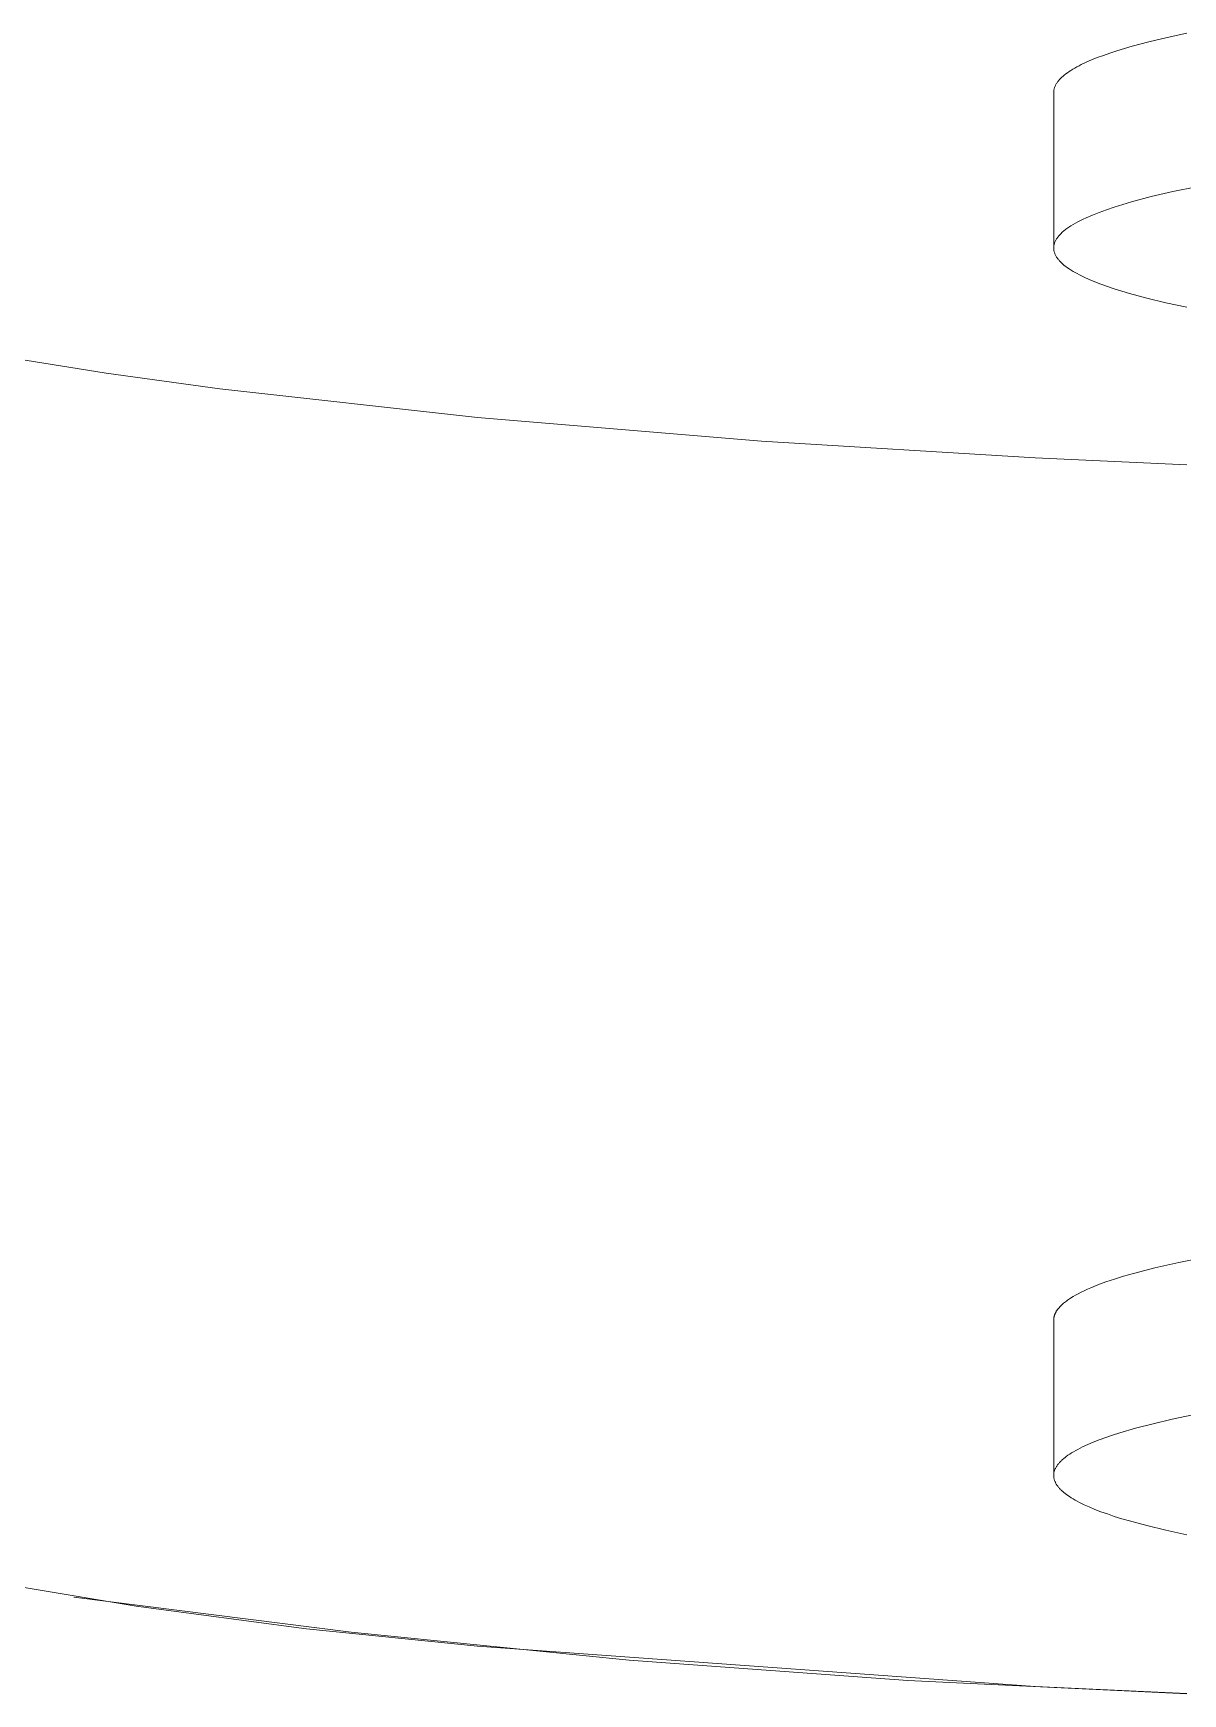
# Model space of a CAD drawing. Header units: inches. Extents: x -10 to 169, y -3 to 129.
# Drawn here: x 58.548 to 58.895, y 111.456 to 111.957 of the extents above; entities that cross this region are included whole.
import ezdxf

# ---------------------------------------------------------------- set-up
doc = ezdxf.new("R2010")
doc.units = ezdxf.units.IN
doc.layers.add('ZANO_R', color=7, linetype='Continuous', lineweight=0)

msp = doc.modelspace()

# ---------------------------------------------------------------- linework, layer by layer
at = {"layer": 'ZANO_R'}
for p, q in [((58.88985, 111.95559), (58.89583, 111.95687)), ((58.87263, 111.95089), (58.87472, 111.95158)), ((58.87472, 111.95158), (58.87929, 111.95294)), ((58.87929, 111.95294), (58.88434, 111.95428)), ((58.88434, 111.95428), (58.88985, 111.95559)), ((58.8614, 111.94599), (58.862, 111.94634)), ((58.862, 111.94634), (58.86263, 111.94669)), ((58.86263, 111.94669), (58.86329, 111.94705)), ((58.86329, 111.94705), (58.86399, 111.9474)), ((58.86399, 111.9474), (58.86547, 111.9481)), ((58.86547, 111.9481), (58.86707, 111.9488)), ((58.86707, 111.9488), (58.8688, 111.9495)), ((58.8688, 111.9495), (58.87065, 111.9502)), ((58.87065, 111.9502), (58.87263, 111.95089)), ((58.85616, 111.94107), (58.85625, 111.94124)), ((58.85625, 111.94124), (58.85634, 111.94142)), ((58.85634, 111.94142), (58.85644, 111.94159)), ((58.85644, 111.94159), (58.85655, 111.94177)), ((58.85655, 111.94177), (58.85667, 111.94194)), ((58.85667, 111.94194), (58.85679, 111.94211)), ((58.85679, 111.94211), (58.85692, 111.94229)), ((58.85692, 111.94229), (58.85706, 111.94247)), ((58.85706, 111.94247), (58.85721, 111.94264)), ((58.85721, 111.94264), (58.85736, 111.94282)), ((58.85736, 111.94282), (58.85752, 111.94299)), ((58.85752, 111.94299), (58.85769, 111.94317)), ((58.85769, 111.94317), (58.85786, 111.94334)), ((58.85786, 111.94334), (58.85805, 111.94352)), ((58.85805, 111.94352), (58.85824, 111.9437)), ((58.85824, 111.9437), (58.85843, 111.94387)), ((58.85843, 111.94387), (58.85864, 111.94405)), ((58.85864, 111.94405), (58.85885, 111.94422)), ((58.85885, 111.94422), (58.8593, 111.94458)), ((58.8593, 111.94458), (58.85978, 111.94493)), ((58.85978, 111.94493), (58.86029, 111.94528)), ((58.86029, 111.94528), (58.86083, 111.94564)), ((58.86083, 111.94564), (58.8614, 111.94599)), ((58.85566, 111.93917), (58.85567, 111.93934)), ((58.85566, 111.93899), (58.85566, 111.93917)), ((58.85566, 111.89231), (58.85566, 111.93899)), ((58.85567, 111.93934), (58.85569, 111.93951)), ((58.85569, 111.93951), (58.85571, 111.93968)), ((58.85571, 111.93968), (58.85574, 111.93985)), ((58.85574, 111.93985), (58.85578, 111.94003)), ((58.85578, 111.94003), (58.85583, 111.9402)), ((58.85583, 111.9402), (58.85588, 111.94037)), ((58.85588, 111.94037), (58.85594, 111.94055)), ((58.85594, 111.94055), (58.856, 111.94072)), ((58.856, 111.94072), (58.85608, 111.94089)), ((58.85608, 111.94089), (58.85616, 111.94107)), ((58.87916, 111.90605), (58.88504, 111.9076)), ((58.88504, 111.9076), (58.89155, 111.90911)), ((58.89155, 111.90911), (58.89867, 111.91058)), ((58.86458, 111.90084), (58.86545, 111.90124)), ((58.86545, 111.90124), (58.86732, 111.90206)), ((58.86732, 111.90206), (58.86936, 111.90287)), ((58.86936, 111.90287), (58.87156, 111.90367)), ((58.87156, 111.90367), (58.87393, 111.90447)), ((58.87393, 111.90447), (58.87646, 111.90526)), ((58.87646, 111.90526), (58.87916, 111.90605)), ((58.85733, 111.89593), (58.85752, 111.89614)), ((58.85752, 111.89614), (58.85771, 111.89634)), ((58.85771, 111.89634), (58.85792, 111.89654)), ((58.85792, 111.89654), (58.85813, 111.89675)), ((58.85813, 111.89675), (58.85836, 111.89695)), ((58.85836, 111.89695), (58.85859, 111.89716)), ((58.85859, 111.89716), (58.85884, 111.89736)), ((58.85884, 111.89736), (58.85909, 111.89757)), ((58.85909, 111.89757), (58.85936, 111.89777)), ((58.85936, 111.89777), (58.85963, 111.89797)), ((58.85963, 111.89797), (58.86022, 111.89838)), ((58.86022, 111.89838), (58.86084, 111.89879)), ((58.86084, 111.89879), (58.86151, 111.8992)), ((58.86151, 111.8992), (58.86221, 111.89961)), ((58.86221, 111.89961), (58.86296, 111.90002)), ((58.86296, 111.90002), (58.86375, 111.90043)), ((58.86375, 111.90043), (58.86458, 111.90084)), ((58.85566, 111.89231), (58.85567, 111.89251)), ((58.85566, 111.89211), (58.85566, 111.89231)), ((58.85566, 111.89191), (58.85566, 111.89211)), ((58.85568, 111.89171), (58.85566, 111.89191)), ((58.85567, 111.89251), (58.8557, 111.8927)), ((58.8557, 111.89151), (58.85568, 111.89171)), ((58.8557, 111.8927), (58.85573, 111.8929)), ((58.85574, 111.89132), (58.8557, 111.89151)), ((58.85573, 111.8929), (58.85577, 111.8931)), ((58.85578, 111.89112), (58.85574, 111.89132)), ((58.85577, 111.8931), (58.85582, 111.89331)), ((58.85582, 111.89331), (58.85587, 111.89351)), ((58.85587, 111.89351), (58.85594, 111.89371)), ((58.85594, 111.89371), (58.85602, 111.89391)), ((58.85602, 111.89391), (58.85611, 111.89411)), ((58.85611, 111.89411), (58.8562, 111.89431)), ((58.8562, 111.89431), (58.85631, 111.89451)), ((58.85631, 111.89451), (58.85643, 111.89472)), ((58.85643, 111.89472), (58.85655, 111.89492)), ((58.85655, 111.89492), (58.85669, 111.89512)), ((58.85669, 111.89512), (58.85684, 111.89532)), ((58.85684, 111.89532), (58.85699, 111.89553)), ((58.85699, 111.89553), (58.85716, 111.89573)), ((58.85716, 111.89573), (58.85733, 111.89593)), ((58.85583, 111.89092), (58.85578, 111.89112)), ((58.85589, 111.89073), (58.85583, 111.89092)), ((58.85596, 111.89053), (58.85589, 111.89073)), ((58.85604, 111.89034), (58.85596, 111.89053)), ((58.85612, 111.89014), (58.85604, 111.89034)), ((58.85622, 111.88995), (58.85612, 111.89014)), ((58.85632, 111.88975), (58.85622, 111.88995)), ((58.85643, 111.88956), (58.85632, 111.88975)), ((58.85655, 111.88937), (58.85643, 111.88956)), ((58.85668, 111.88917), (58.85655, 111.88937)), ((58.85682, 111.88898), (58.85668, 111.88917)), ((58.85697, 111.88879), (58.85682, 111.88898)), ((58.85712, 111.8886), (58.85697, 111.88879)), ((58.85728, 111.88841), (58.85712, 111.8886)), ((58.85745, 111.88822), (58.85728, 111.88841)), ((58.85763, 111.88803), (58.85745, 111.88822)), ((58.85782, 111.88784), (58.85763, 111.88803)), ((58.85801, 111.88765), (58.85782, 111.88784)), ((58.85821, 111.88746), (58.85801, 111.88765)), ((58.85842, 111.88728), (58.85821, 111.88746)), ((58.85864, 111.88709), (58.85842, 111.88728)), ((58.85886, 111.8869), (58.85864, 111.88709)), ((58.85934, 111.88653), (58.85886, 111.8869)), ((58.85984, 111.88616), (58.85934, 111.88653)), ((58.86037, 111.8858), (58.85984, 111.88616)), ((58.86093, 111.88544), (58.86037, 111.8858)), ((58.8615, 111.88509), (58.86093, 111.88544)), ((58.8621, 111.88474), (58.8615, 111.88509)), ((58.86273, 111.88439), (58.8621, 111.88474)), ((58.86339, 111.88404), (58.86273, 111.88439)), ((58.86409, 111.88369), (58.86339, 111.88404)), ((58.86482, 111.88334), (58.86409, 111.88369)), ((58.86637, 111.88263), (58.86482, 111.88334)), ((58.86806, 111.88193), (58.86637, 111.88263)), ((58.86988, 111.88122), (58.86806, 111.88193)), ((58.87184, 111.88052), (58.86988, 111.88122)), ((58.87393, 111.87981), (58.87184, 111.88052)), ((58.87617, 111.87911), (58.87393, 111.87981)), ((58.87854, 111.87841), (58.87617, 111.87911)), ((58.88371, 111.87702), (58.87854, 111.87841)), ((58.88945, 111.87564), (58.88371, 111.87702)), ((58.89576, 111.87428), (58.88945, 111.87564)), ((58.57003, 111.85442), (58.53582, 111.85985)), ((58.60435, 111.84969), (58.57003, 111.85442)), ((58.68201, 111.84101), (58.60435, 111.84969)), ((58.76762, 111.83387), (58.68201, 111.84101)), ((58.85005, 111.82886), (58.76762, 111.83387)), ((58.89576, 111.82675), (58.85005, 111.82886)), ((58.88616, 111.58472), (58.89338, 111.58636)), ((58.89338, 111.58636), (58.90132, 111.58794)), ((58.87139, 111.58046), (58.87395, 111.58133)), ((58.87395, 111.58133), (58.87672, 111.58219)), ((58.87672, 111.58219), (58.87967, 111.58304)), ((58.87967, 111.58304), (58.88616, 111.58472)), ((58.86077, 111.5756), (58.86149, 111.57604)), ((58.86149, 111.57604), (58.86226, 111.57649)), ((58.86226, 111.57649), (58.86308, 111.57693)), ((58.86308, 111.57693), (58.86394, 111.57737)), ((58.86394, 111.57737), (58.86486, 111.57782)), ((58.86486, 111.57782), (58.86582, 111.57826)), ((58.86582, 111.57826), (58.86684, 111.5787)), ((58.86684, 111.5787), (58.86901, 111.57958)), ((58.86901, 111.57958), (58.87139, 111.58046)), ((58.85601, 111.57073), (58.85606, 111.57084)), ((58.85606, 111.57084), (58.8561, 111.57095)), ((58.8561, 111.57095), (58.85616, 111.57106)), ((58.85616, 111.57106), (58.85621, 111.57117)), ((58.85621, 111.57117), (58.85627, 111.57128)), ((58.85627, 111.57128), (58.85633, 111.57139)), ((58.85633, 111.57139), (58.85639, 111.5715)), ((58.85639, 111.5715), (58.85645, 111.57161)), ((58.85645, 111.57161), (58.85652, 111.57172)), ((58.85652, 111.57172), (58.85659, 111.57183)), ((58.85659, 111.57183), (58.85667, 111.57194)), ((58.85667, 111.57194), (58.85675, 111.57205)), ((58.85675, 111.57205), (58.85691, 111.57227)), ((58.85691, 111.57227), (58.85708, 111.57249)), ((58.85708, 111.57249), (58.85727, 111.57271)), ((58.85727, 111.57271), (58.85747, 111.57293)), ((58.85747, 111.57293), (58.85768, 111.57315)), ((58.85768, 111.57315), (58.8579, 111.57337)), ((58.8579, 111.57337), (58.85813, 111.5736)), ((58.85813, 111.5736), (58.85838, 111.57382)), ((58.85838, 111.57382), (58.85863, 111.57404)), ((58.85863, 111.57404), (58.8589, 111.57426)), ((58.8589, 111.57426), (58.85918, 111.57448)), ((58.85918, 111.57448), (58.85948, 111.57471)), ((58.85948, 111.57471), (58.85978, 111.57493)), ((58.85978, 111.57493), (58.8601, 111.57515)), ((58.8601, 111.57515), (58.86077, 111.5756)), ((58.85566, 111.56921), (58.85567, 111.56931)), ((58.85566, 111.5691), (58.85566, 111.56921)), ((58.85566, 111.56899), (58.85566, 111.5691)), ((58.85566, 111.52274), (58.85566, 111.56899)), ((58.85567, 111.56931), (58.85568, 111.56942)), ((58.85568, 111.56942), (58.85569, 111.56953)), ((58.85569, 111.56953), (58.85571, 111.56964)), ((58.85571, 111.56964), (58.85573, 111.56975)), ((58.85573, 111.56975), (58.85575, 111.56986)), ((58.85575, 111.56986), (58.85577, 111.56997)), ((58.85577, 111.56997), (58.8558, 111.57007)), ((58.8558, 111.57007), (58.85582, 111.57018)), ((58.85582, 111.57018), (58.85586, 111.57029)), ((58.85586, 111.57029), (58.85589, 111.5704)), ((58.85589, 111.5704), (58.85593, 111.57051)), ((58.85593, 111.57051), (58.85597, 111.57062)), ((58.85597, 111.57062), (58.85601, 111.57073)), ((58.87559, 111.53499), (58.88035, 111.53638)), ((58.88035, 111.53638), (58.88562, 111.53774)), ((58.88562, 111.53774), (58.89137, 111.53907)), ((58.89137, 111.53907), (58.89759, 111.54037)), ((58.86437, 111.53073), (58.86592, 111.53145)), ((58.86592, 111.53145), (58.86759, 111.53217)), ((58.86759, 111.53217), (58.8694, 111.53288)), ((58.8694, 111.53288), (58.87133, 111.53359)), ((58.87133, 111.53359), (58.8734, 111.53429)), ((58.8734, 111.53429), (58.87559, 111.53499)), ((58.85713, 111.5257), (58.85728, 111.52587)), ((58.85728, 111.52587), (58.85744, 111.52605)), ((58.85744, 111.52605), (58.85761, 111.52623)), ((58.85761, 111.52623), (58.85779, 111.52641)), ((58.85779, 111.52641), (58.85797, 111.52659)), ((58.85797, 111.52659), (58.85816, 111.52677)), ((58.85816, 111.52677), (58.85836, 111.52695)), ((58.85836, 111.52695), (58.85857, 111.52713)), ((58.85857, 111.52713), (58.85878, 111.52731)), ((58.85878, 111.52731), (58.859, 111.52749)), ((58.859, 111.52749), (58.85947, 111.52785)), ((58.85947, 111.52785), (58.85997, 111.52821)), ((58.85997, 111.52821), (58.86051, 111.52857)), ((58.86051, 111.52857), (58.86107, 111.52893)), ((58.86107, 111.52893), (58.86167, 111.52929)), ((58.86167, 111.52929), (58.86229, 111.52965)), ((58.86229, 111.52965), (58.86295, 111.53001)), ((58.86295, 111.53001), (58.86365, 111.53037)), ((58.86365, 111.53037), (58.86437, 111.53073)), ((58.85566, 111.52232), (58.85567, 111.5225)), ((58.85566, 111.52215), (58.85566, 111.52232)), ((58.85566, 111.52197), (58.85566, 111.52215)), ((58.85567, 111.5218), (58.85566, 111.52197)), ((58.85567, 111.5225), (58.85569, 111.52268)), ((58.85569, 111.52163), (58.85567, 111.5218)), ((58.85569, 111.52268), (58.85572, 111.52285)), ((58.85571, 111.52145), (58.85569, 111.52163)), ((58.85574, 111.52128), (58.85571, 111.52145)), ((58.85572, 111.52285), (58.85575, 111.52303)), ((58.85578, 111.5211), (58.85574, 111.52128)), ((58.85575, 111.52303), (58.85579, 111.5232)), ((58.85583, 111.52093), (58.85578, 111.5211)), ((58.85579, 111.5232), (58.85584, 111.52338)), ((58.85588, 111.52076), (58.85583, 111.52093)), ((58.85584, 111.52338), (58.85589, 111.52356)), ((58.85594, 111.52059), (58.85588, 111.52076)), ((58.85589, 111.52356), (58.85595, 111.52374)), ((58.85595, 111.52374), (58.85602, 111.52391)), ((58.85602, 111.52391), (58.8561, 111.52409)), ((58.8561, 111.52409), (58.85618, 111.52427)), ((58.85618, 111.52427), (58.85628, 111.52445)), ((58.85628, 111.52445), (58.85638, 111.52462)), ((58.85638, 111.52462), (58.85648, 111.5248)), ((58.85648, 111.5248), (58.8566, 111.52498)), ((58.8566, 111.52498), (58.85672, 111.52516)), ((58.85672, 111.52516), (58.85685, 111.52534)), ((58.85685, 111.52534), (58.85699, 111.52552)), ((58.85699, 111.52552), (58.85713, 111.5257)), ((58.856, 111.52041), (58.85594, 111.52059)), ((58.85608, 111.52024), (58.856, 111.52041)), ((58.85616, 111.52007), (58.85608, 111.52024)), ((58.85624, 111.5199), (58.85616, 111.52007)), ((58.85633, 111.51973), (58.85624, 111.5199)), ((58.85643, 111.51956), (58.85633, 111.51973)), ((58.85654, 111.51939), (58.85643, 111.51956)), ((58.85665, 111.51922), (58.85654, 111.51939)), ((58.85677, 111.51905), (58.85665, 111.51922)), ((58.85689, 111.51888), (58.85677, 111.51905)), ((58.85702, 111.51871), (58.85689, 111.51888)), ((58.85716, 111.51854), (58.85702, 111.51871)), ((58.85731, 111.51838), (58.85716, 111.51854)), ((58.85746, 111.51821), (58.85731, 111.51838)), ((58.85761, 111.51804), (58.85746, 111.51821)), ((58.85778, 111.51788), (58.85761, 111.51804)), ((58.85794, 111.51771), (58.85778, 111.51788)), ((58.85812, 111.51754), (58.85794, 111.51771)), ((58.8583, 111.51738), (58.85812, 111.51754)), ((58.85868, 111.51705), (58.8583, 111.51738)), ((58.85908, 111.51672), (58.85868, 111.51705)), ((58.85951, 111.5164), (58.85908, 111.51672)), ((58.85996, 111.51607), (58.85951, 111.5164)), ((58.86044, 111.51575), (58.85996, 111.51607)), ((58.86093, 111.51543), (58.86044, 111.51575)), ((58.8615, 111.51508), (58.86093, 111.51543)), ((58.8621, 111.51473), (58.8615, 111.51508)), ((58.86273, 111.51438), (58.8621, 111.51473)), ((58.86339, 111.51403), (58.86273, 111.51438)), ((58.86409, 111.51368), (58.86339, 111.51403)), ((58.86482, 111.51333), (58.86409, 111.51368)), ((58.86637, 111.51263), (58.86482, 111.51333)), ((58.86806, 111.51192), (58.86637, 111.51263)), ((58.86988, 111.51122), (58.86806, 111.51192)), ((58.87184, 111.51052), (58.86988, 111.51122)), ((58.87393, 111.50981), (58.87184, 111.51052)), ((58.87617, 111.50911), (58.87393, 111.50981)), ((58.87854, 111.50841), (58.87617, 111.50911)), ((58.88371, 111.50701), (58.87854, 111.50841)), ((58.88945, 111.50564), (58.88371, 111.50701)), ((58.89576, 111.50428), (58.88945, 111.50564)), ((58.57908, 111.48278), (58.52795, 111.49122)), ((58.64389, 111.4749), (58.56035, 111.48547)), ((58.63045, 111.47594), (58.57908, 111.48278)), ((58.68201, 111.47069), (58.63045, 111.47594)), ((58.72767, 111.46651), (58.64389, 111.4749)), ((58.85005, 111.45854), (58.68201, 111.47069)), ((58.81165, 111.46032), (58.72767, 111.46651)), ((58.89576, 111.45633), (58.81165, 111.46032)), ((58.89576, 111.45643), (58.85005, 111.45854))]:
    msp.add_line(p, q, dxfattribs=at)

doc.saveas('drawing.dxf')
